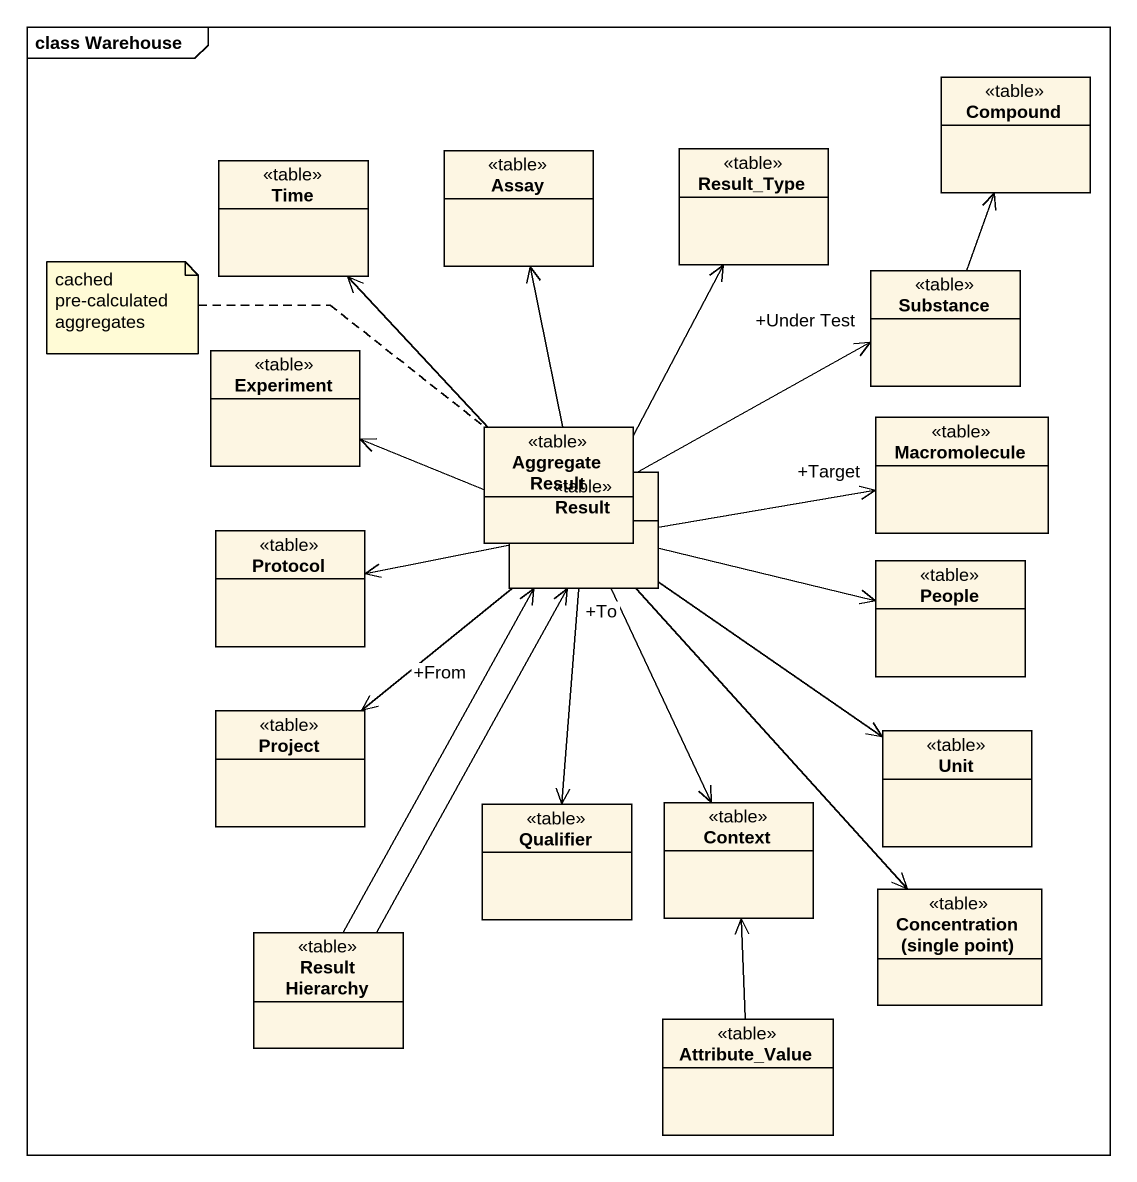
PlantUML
@startuml
mainframe class Warehouse
hide circle
hide empty members
class Compound <<table>>
class Time <<table>>
class Assay <<table>>
class Result_Type <<table>>
class Substance <<table>>
class Experiment <<table>>
class "Aggregate Result" as Aggregate_Result <<table>>
class Result <<table>>
class Macromolecule <<table>>
class "Protocol" as Protocol_ <<table>>
class People <<table>>
class Project <<table>>
class Unit <<table>>
class Qualifier <<table>>
class Context <<table>>
class "Result Hierarchy" as Result_Hierarchy <<table>>
class "Concentration (single point)" as Concentration_single_point <<table>>
class Attribute_Value <<table>>
Substance -up-> Compound
Result -up-> Time
Result -up-> Assay
Result -up-> Result_Type
Result -right-> "+Under Test" Substance
Result -left-> Experiment
Result -right-> "+Target" Macromolecule
Result -left-> Protocol_
Result -right-> People
Result --> Project
Result --> Unit
Result --> Qualifier
Result --> Context
Result --> Concentration_single_point
Result_Hierarchy -up-> "+To" Result
Result_Hierarchy -up-> "+From" Result
Attribute_Value -up-> Context
note left of Aggregate_Result : cached pre-calculated aggregates
@enduml
